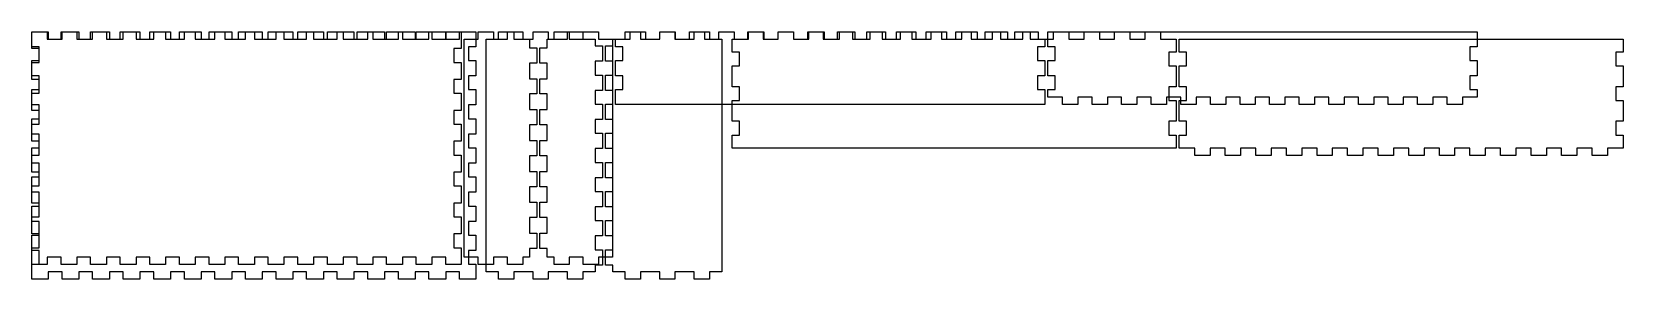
# Model space of a CAD drawing. Extents: x -154 to 309, y -354 to 83.
# Drawn here: x 0.6 to 309.1, y 35.2 to 83.3 of the extents above; entities outside this region: 4.
import ezdxf

# ---------------------------------------------------------------- set-up
doc = ezdxf.new("R2010")
doc.units = 0

msp = doc.modelspace()

# ---------------------------------------------------------------- linework, layer by layer
at = {"layer": 'Layer 1'}
for p, q in [((0.56444, 83.2556), (3.74133, 83.2556)), ((0.56444, 80.3596), (0.56444, 83.2556)), ((0.56444, 83.2556), (3.55128, 83.2556)), ((0.56444, 80.01), (0.56444, 83.2556)), ((1.97555, 80.3596), (0.56444, 80.3596)), ((1.97555, 77.6785), (1.97555, 80.3596)), ((3.55128, 83.2556), (3.55128, 81.8444)), ((3.55128, 81.8444), (6.23239, 81.8444)), ((3.74133, 83.2556), (3.74133, 81.8444)), ((3.74133, 81.8444), (6.42244, 81.8444)), ((6.23239, 81.8444), (6.23239, 83.2556)), ((6.23239, 83.2556), (9.28982, 83.2556)), ((6.42244, 81.8444), (6.42244, 83.2556)), ((6.42244, 83.2556), (9.66986, 83.2556)), ((9.28982, 83.2556), (9.28982, 81.8444)), ((9.28982, 81.8444), (11.9709, 81.8444)), ((9.66986, 83.2556), (9.66986, 81.8444)), ((9.66986, 81.8444), (12.351, 81.8444)), ((11.9709, 81.8444), (11.9709, 83.2556)), ((11.9709, 83.2556), (15.0283, 83.2556)), ((12.351, 81.8444), (12.351, 83.2556)), ((12.351, 83.2556), (15.5984, 83.2556)), ((15.0283, 83.2556), (15.0283, 81.8444)), ((15.0283, 81.8444), (17.7094, 81.8444)), ((15.5984, 83.2556), (15.5984, 81.8444)), ((15.5984, 81.8444), (18.2795, 81.8444)), ((17.7094, 81.8444), (17.7094, 83.2556)), ((17.7094, 83.2556), (20.7668, 83.2556)), ((18.2795, 81.8444), (18.2795, 83.2556)), ((18.2795, 83.2556), (21.527, 83.2556)), ((20.7668, 83.2556), (20.7668, 81.8444)), ((20.7668, 81.8444), (23.4479, 81.8444)), ((21.527, 83.2556), (21.527, 81.8444)), ((21.527, 81.8444), (24.2081, 81.8444)), ((23.4479, 81.8444), (23.4479, 83.2556)), ((23.4479, 83.2556), (26.5054, 83.2556)), ((24.2081, 81.8444), (24.2081, 83.2556)), ((24.2081, 83.2556), (27.4555, 83.2556)), ((26.5054, 83.2556), (26.5054, 81.8444)), ((26.5054, 81.8444), (29.1866, 81.8444)), ((27.4555, 83.2556), (27.4555, 81.8444)), ((27.4555, 81.8444), (30.1365, 81.8444)), ((29.1866, 81.8444), (29.1866, 83.2556)), ((29.1866, 83.2556), (32.2439, 83.2556)), ((30.1365, 81.8444), (30.1365, 83.2556)), ((30.1365, 83.2556), (33.384, 83.2556)), ((32.2439, 83.2556), (32.2439, 81.8444)), ((32.2439, 81.8444), (34.925, 81.8444)), ((33.384, 83.2556), (33.384, 81.8444)), ((33.384, 81.8444), (36.0651, 81.8444)), ((34.925, 81.8444), (34.925, 83.2556)), ((34.925, 83.2556), (37.9823, 83.2556)), ((36.0651, 81.8444), (36.0651, 83.2556)), ((36.0651, 83.2556), (39.3127, 83.2556)), ((37.9823, 83.2556), (37.9823, 81.8444)), ((37.9823, 81.8444), (40.6634, 81.8444)), ((39.3127, 83.2556), (39.3127, 81.8444)), ((39.3127, 81.8444), (41.9938, 81.8444)), ((40.6634, 81.8444), (40.6634, 83.2556)), ((40.6634, 83.2556), (43.721, 83.2556)), ((41.9938, 81.8444), (41.9938, 83.2556)), ((41.9938, 83.2556), (45.241, 83.2556)), ((43.721, 83.2556), (43.721, 81.8444)), ((43.721, 81.8444), (46.4021, 81.8444)), ((45.241, 83.2556), (45.241, 81.8444)), ((45.241, 81.8444), (47.9221, 81.8444)), ((46.4021, 81.8444), (46.4021, 83.2556)), ((46.4021, 83.2556), (49.4594, 83.2556)), ((47.9221, 81.8444), (47.9221, 83.2556)), ((47.9221, 83.2556), (51.1697, 83.2556)), ((49.4594, 83.2556), (49.4594, 81.8444)), ((49.4594, 81.8444), (52.1405, 81.8444)), ((51.1697, 83.2556), (51.1697, 81.8444)), ((51.1697, 81.8444), (53.8508, 81.8444)), ((52.1405, 81.8444), (52.1405, 83.2556)), ((52.1405, 83.2556), (55.1978, 83.2556)), ((53.8508, 81.8444), (53.8508, 83.2556)), ((53.8508, 83.2556), (57.0983, 83.2556)), ((55.1978, 83.2556), (55.1978, 81.8444)), ((55.1978, 81.8444), (57.8789, 81.8444)), ((57.0983, 83.2556), (57.0983, 81.8444)), ((57.0983, 81.8444), (59.7794, 81.8444)), ((57.8789, 81.8444), (57.8789, 83.2556)), ((57.8789, 83.2556), (60.9365, 83.2556)), ((59.7794, 81.8444), (59.7794, 83.2556)), ((59.7794, 83.2556), (63.0267, 83.2556)), ((60.9365, 83.2556), (60.9365, 81.8444)), ((60.9365, 81.8444), (63.6176, 81.8444)), ((63.0267, 83.2556), (63.0267, 81.8444)), ((63.0267, 81.8444), (65.7078, 81.8444)), ((63.6176, 81.8444), (63.6176, 83.2556)), ((63.6176, 83.2556), (66.6749, 83.2556)), ((65.7078, 81.8444), (65.7078, 83.2556)), ((65.7078, 83.2556), (68.9553, 83.2556)), ((66.6749, 83.2556), (66.6749, 81.8444)), ((66.6749, 81.8444), (69.3561, 81.8444)), ((68.9553, 83.2556), (68.9553, 81.8444)), ((68.9553, 81.8444), (71.6364, 81.8444)), ((69.3561, 81.8444), (69.3561, 83.2556)), ((69.3561, 83.2556), (72.4134, 83.2556)), ((71.6364, 81.8444), (71.6364, 83.2556)), ((71.6364, 83.2556), (74.8839, 83.2556)), ((72.4134, 83.2556), (72.4134, 81.8444)), ((72.4134, 81.8444), (75.0945, 81.8444)), ((74.8839, 83.2556), (74.8839, 81.8444)), ((74.8839, 81.8444), (77.565, 81.8444)), ((75.0945, 81.8444), (75.0945, 83.2556)), ((75.0945, 83.2556), (78.1521, 83.2556)), ((77.565, 81.8444), (77.565, 83.2556)), ((77.565, 83.2556), (80.8123, 83.2556)), ((78.1521, 83.2556), (78.1521, 81.8444)), ((78.1521, 81.8444), (80.8332, 81.8444)), ((80.8123, 83.2556), (80.8123, 81.8444)), ((80.8123, 81.8444), (83.4934, 81.8444)), ((80.8332, 81.8444), (80.8332, 83.2556)), ((80.8332, 83.2556), (83.8199, 83.2556)), ((83.4934, 81.8444), (83.4934, 83.2556)), ((83.4934, 83.2556), (86.6704, 83.2556)), ((83.8199, 83.2556), (83.8199, 80.01)), ((84.3844, 81.8444), (87.136, 81.8444)), ((84.3844, 80.01), (84.3844, 81.8444)), ((86.6704, 80.3596), (85.2593, 80.3596)), ((85.2593, 80.3596), (85.2593, 77.6785)), ((86.6704, 83.2556), (86.6704, 80.3596)), ((87.136, 81.8444), (87.136, 83.2556)), ((87.136, 83.2556), (90.0994, 83.2556)), ((88.6459, 81.8444), (91.0448, 81.8444)), ((88.6459, 80.5008), (88.6459, 81.8444)), ((88.6459, 77.5374), (88.6459, 80.5008)), ((88.6459, 80.5008), (88.6459, 80.5008)), ((90.0994, 83.2556), (90.0994, 81.8444)), ((90.0994, 81.8444), (92.7805, 81.8444)), ((91.0448, 81.8444), (91.0448, 83.2556)), ((91.0448, 83.2556), (94.0081, 83.2556)), ((92.7805, 81.8444), (92.7805, 83.2556)), ((92.7805, 83.2556), (95.7438, 83.2556)), ((94.0081, 83.2556), (94.0081, 81.8444)), ((94.0081, 81.8444), (97.7476, 81.8444)), ((95.7438, 83.2556), (95.7438, 81.8444)), ((95.7438, 81.8444), (97.0844, 81.8444)), ((97.0844, 81.8444), (97.0844, 80.1511)), ((97.7476, 81.8444), (97.7476, 83.2556)), ((97.7476, 83.2556), (100.711, 83.2556)), ((100.471, 81.8444), (101.812, 81.8444)), ((100.471, 80.1511), (100.471, 81.8444)), ((100.711, 83.2556), (100.711, 81.8444)), ((100.711, 81.8444), (104.45, 81.8444)), ((101.812, 81.8444), (101.812, 83.2556)), ((101.812, 83.2556), (104.775, 83.2556)), ((104.45, 81.8444), (104.45, 83.2556)), ((104.45, 83.2556), (107.414, 83.2556)), ((104.775, 83.2556), (104.775, 81.8444)), ((104.775, 81.8444), (107.456, 81.8444)), ((107.414, 83.2556), (107.414, 81.8444)), ((107.414, 81.8444), (109.813, 81.8444)), ((107.456, 81.8444), (107.456, 83.2556)), ((107.456, 83.2556), (110.419, 83.2556)), ((109.813, 81.8444), (109.813, 80.5008)), ((109.813, 80.5008), (111.224, 80.5008)), ((110.419, 83.2556), (110.419, 81.8444)), ((110.419, 81.8444), (113.171, 81.8444)), ((111.224, 80.5008), (111.224, 77.5374)), ((111.788, 77.5374), (111.788, 80.5008)), ((111.788, 80.5008), (113.199, 80.5008)), ((113.171, 81.8444), (113.171, 80.01)), ((113.199, 81.8444), (115.598, 81.8444)), ((113.199, 80.5008), (113.199, 81.8444)), ((113.735, 81.8444), (116.581, 81.8444)), ((113.735, 80.3628), (113.735, 81.8444)), ((115.147, 80.3628), (113.735, 80.3628)), ((115.147, 77.6817), (115.147, 80.3628)), ((115.598, 81.8444), (115.598, 83.2556)), ((115.598, 83.2556), (118.561, 83.2556)), ((116.581, 81.8444), (116.581, 83.2556)), ((116.581, 83.2556), (119.544, 83.2556)), ((118.561, 83.2556), (118.561, 81.8444)), ((118.561, 81.8444), (122.301, 81.8444)), ((119.544, 83.2556), (119.544, 81.8444)), ((119.544, 81.8444), (122.32, 81.8444)), ((122.301, 81.8444), (122.301, 83.2556)), ((122.301, 83.2556), (125.264, 83.2556)), ((122.32, 81.8444), (122.32, 83.2556)), ((122.32, 83.2556), (125.283, 83.2556)), ((125.264, 83.2556), (125.264, 81.8444)), ((125.264, 81.8444), (129.004, 81.8444)), ((125.283, 83.2556), (125.283, 81.8444)), ((125.283, 81.8444), (128.058, 81.8444)), ((128.058, 81.8444), (128.058, 83.2556)), ((128.058, 83.2556), (131.022, 83.2556)), ((129.004, 81.8444), (129.004, 83.2556)), ((129.004, 83.2556), (131.967, 83.2556)), ((131.022, 83.2556), (131.022, 81.8444)), ((131.022, 81.8444), (133.797, 81.8444)), ((131.967, 83.2556), (131.967, 81.8444)), ((131.967, 81.8444), (134.366, 81.8444)), ((133.797, 81.8444), (133.797, 83.2556)), ((133.797, 83.2556), (136.76, 83.2556)), ((134.366, 81.8444), (134.366, 80.5008)), ((134.366, 80.5008), (134.366, 80.5008)), ((134.366, 80.5008), (134.366, 77.5374)), ((136.341, 81.8444), (139.377, 81.8444)), ((136.341, 79.3044), (136.341, 81.8444)), ((136.76, 83.2556), (136.76, 81.8444)), ((136.76, 81.8444), (139.535, 81.8444)), ((139.377, 81.8444), (139.377, 83.2556)), ((139.377, 83.2556), (142.341, 83.2556)), ((139.535, 81.8444), (139.535, 83.2556)), ((139.535, 83.2556), (142.499, 83.2556)), ((142.341, 83.2556), (142.341, 81.8444)), ((142.341, 81.8444), (145.306, 81.8444)), ((142.499, 83.2556), (142.499, 81.8444)), ((142.499, 81.8444), (145.274, 81.8444)), ((145.274, 81.8444), (145.274, 83.2556)), ((145.274, 83.2556), (148.237, 83.2556)), ((145.306, 81.8444), (145.306, 83.2556)), ((145.306, 83.2556), (148.269, 83.2556)), ((148.237, 83.2556), (148.237, 81.8444)), ((148.237, 81.8444), (151.012, 81.8444)), ((148.269, 83.2556), (148.269, 81.8444)), ((148.269, 81.8444), (151.234, 81.8444)), ((151.012, 81.8444), (151.012, 83.2556)), ((151.012, 83.2556), (153.976, 83.2556)), ((151.234, 81.8444), (151.234, 83.2556)), ((151.234, 83.2556), (154.198, 83.2556)), ((153.976, 83.2556), (153.976, 81.8444)), ((153.976, 81.8444), (156.751, 81.8444)), ((154.198, 83.2556), (154.198, 81.8444)), ((154.198, 81.8444), (157.163, 81.8444)), ((156.751, 81.8444), (156.751, 83.2556)), ((156.751, 83.2556), (159.714, 83.2556)), ((157.163, 81.8444), (157.163, 83.2556)), ((157.163, 83.2556), (160.126, 83.2556)), ((159.714, 83.2556), (159.714, 81.8444)), ((159.714, 81.8444), (162.489, 81.8444)), ((160.126, 83.2556), (160.126, 81.8444)), ((160.126, 81.8444), (163.091, 81.8444)), ((162.489, 81.8444), (162.489, 83.2556)), ((162.489, 83.2556), (165.453, 83.2556)), ((163.091, 81.8444), (163.091, 83.2556)), ((163.091, 83.2556), (166.055, 83.2556)), ((165.453, 83.2556), (165.453, 81.8444)), ((165.453, 81.8444), (168.228, 81.8444)), ((166.055, 83.2556), (166.055, 81.8444)), ((166.055, 81.8444), (169.02, 81.8444)), ((168.228, 81.8444), (168.228, 83.2556)), ((168.228, 83.2556), (171.191, 83.2556)), ((169.02, 81.8444), (169.02, 83.2556)), ((169.02, 83.2556), (171.983, 83.2556)), ((171.191, 83.2556), (171.191, 81.8444)), ((171.191, 81.8444), (173.966, 81.8444)), ((171.983, 83.2556), (171.983, 81.8444)), ((171.983, 81.8444), (174.949, 81.8444)), ((173.966, 81.8444), (173.966, 83.2556)), ((173.966, 83.2556), (176.93, 83.2556)), ((174.949, 81.8444), (174.949, 83.2556)), ((174.949, 83.2556), (177.912, 83.2556)), ((176.93, 83.2556), (176.93, 81.8444)), ((176.93, 81.8444), (179.705, 81.8444)), ((177.912, 83.2556), (177.912, 81.8444)), ((177.912, 81.8444), (180.877, 81.8444)), ((179.705, 81.8444), (179.705, 83.2556)), ((179.705, 83.2556), (182.668, 83.2556)), ((180.877, 81.8444), (180.877, 83.2556)), ((180.877, 83.2556), (183.84, 83.2556)), ((182.668, 83.2556), (182.668, 81.8444)), ((182.668, 81.8444), (185.443, 81.8444)), ((183.84, 83.2556), (183.84, 81.8444)), ((183.84, 81.8444), (186.806, 81.8444)), ((185.443, 81.8444), (185.443, 83.2556)), ((185.443, 83.2556), (188.407, 83.2556)), ((186.806, 81.8444), (186.806, 83.2556)), ((186.806, 83.2556), (189.769, 83.2556)), ((188.407, 83.2556), (188.407, 81.8444)), ((188.407, 81.8444), (191.182, 81.8444)), ((189.769, 83.2556), (189.769, 81.8444)), ((189.769, 81.8444), (192.734, 81.8444)), ((191.182, 81.8444), (191.182, 83.2556)), ((191.182, 83.2556), (194.145, 83.2556)), ((192.734, 81.8444), (192.734, 83.2556)), ((192.734, 83.2556), (195.698, 83.2556)), ((194.145, 83.2556), (194.145, 81.8444)), ((194.145, 81.8444), (196.991, 81.8444)), ((196.991, 80.3628), (195.58, 80.3628)), ((195.58, 80.3628), (195.58, 77.6817)), ((195.698, 83.2556), (195.698, 81.8444)), ((195.698, 81.8444), (198.663, 81.8444)), ((196.991, 81.8444), (196.991, 80.3628)), ((197.555, 83.2556), (200.542, 83.2556)), ((197.555, 80.3628), (197.555, 83.2556)), ((198.967, 80.3628), (197.555, 80.3628)), ((198.663, 81.8444), (198.663, 83.2556)), ((198.663, 83.2556), (201.626, 83.2556)), ((198.967, 77.6817), (198.967, 80.3628)), ((200.542, 83.2556), (200.542, 83.2556)), ((200.542, 83.2556), (203.223, 83.2556)), ((201.626, 83.2556), (201.626, 81.8444)), ((201.626, 81.8444), (204.591, 81.8444)), ((203.223, 83.2556), (203.223, 83.2556)), ((203.223, 83.2556), (206.281, 83.2556)), ((204.591, 81.8444), (204.591, 83.2556)), ((204.591, 83.2556), (207.555, 83.2556)), ((206.281, 83.2556), (206.281, 83.2556)), ((206.281, 83.2556), (208.962, 83.2556)), ((207.555, 83.2556), (207.555, 81.8444)), ((207.555, 81.8444), (210.52, 81.8444)), ((208.962, 83.2556), (208.962, 83.2556)), ((208.962, 83.2556), (212.019, 83.2556)), ((210.52, 81.8444), (210.52, 83.2556)), ((210.52, 83.2556), (213.483, 83.2556)), ((212.019, 83.2556), (212.019, 83.2556)), ((212.019, 83.2556), (214.7, 83.2556)), ((213.483, 83.2556), (213.483, 81.8444)), ((213.483, 81.8444), (216.448, 81.8444)), ((214.7, 83.2556), (214.7, 83.2556)), ((214.7, 83.2556), (217.758, 83.2556)), ((216.448, 81.8444), (216.448, 83.2556)), ((216.448, 83.2556), (219.412, 83.2556)), ((217.758, 83.2556), (217.758, 83.2556)), ((217.758, 83.2556), (220.439, 83.2556)), ((219.412, 83.2556), (219.412, 81.8444)), ((219.412, 81.8444), (222.447, 81.8444)), ((220.439, 83.2556), (220.439, 83.2556)), ((220.439, 83.2556), (223.496, 83.2556)), ((222.447, 81.8444), (222.447, 79.3044)), ((223.012, 81.8444), (226.048, 81.8444)), ((223.012, 79.3044), (223.012, 81.8444)), ((223.496, 83.2556), (223.496, 83.2556)), ((223.496, 83.2556), (226.178, 83.2556)), ((226.048, 81.8444), (226.048, 81.8444)), ((226.048, 81.8444), (229.011, 81.8444)), ((226.178, 83.2556), (226.178, 83.2556)), ((226.178, 83.2556), (229.235, 83.2556)), ((229.011, 81.8444), (229.011, 81.8444)), ((229.011, 81.8444), (231.976, 81.8444)), ((229.235, 83.2556), (229.235, 83.2556)), ((229.235, 83.2556), (231.916, 83.2556)), ((231.916, 83.2556), (231.916, 83.2556)), ((231.916, 83.2556), (234.973, 83.2556)), ((231.976, 81.8444), (231.976, 81.8444)), ((231.976, 81.8444), (234.939, 81.8444)), ((234.939, 81.8444), (234.939, 81.8444)), ((234.939, 81.8444), (237.905, 81.8444)), ((234.973, 83.2556), (234.973, 83.2556)), ((234.973, 83.2556), (237.654, 83.2556)), ((237.654, 83.2556), (237.654, 83.2556)), ((237.654, 83.2556), (240.712, 83.2556)), ((237.905, 81.8444), (237.905, 81.8444)), ((237.905, 81.8444), (240.868, 81.8444)), ((240.712, 83.2556), (240.712, 83.2556)), ((240.712, 83.2556), (243.393, 83.2556)), ((240.868, 81.8444), (240.868, 81.8444)), ((240.868, 81.8444), (243.833, 81.8444)), ((243.393, 83.2556), (243.393, 83.2556)), ((243.393, 83.2556), (246.45, 83.2556)), ((243.833, 81.8444), (243.833, 81.8444)), ((243.833, 81.8444), (246.797, 81.8444)), ((246.45, 83.2556), (246.45, 83.2556)), ((246.45, 83.2556), (249.131, 83.2556)), ((246.797, 81.8444), (246.797, 81.8444)), ((246.797, 81.8444), (249.762, 81.8444)), ((249.131, 83.2556), (249.131, 83.2556)), ((249.131, 83.2556), (252.189, 83.2556)), ((249.762, 81.8444), (249.762, 81.8444)), ((249.762, 81.8444), (252.725, 81.8444)), ((252.189, 83.2556), (252.189, 83.2556)), ((252.189, 83.2556), (254.87, 83.2556)), ((252.725, 81.8444), (252.725, 81.8444)), ((252.725, 81.8444), (255.69, 81.8444)), ((254.87, 83.2556), (254.87, 83.2556)), ((254.87, 83.2556), (257.927, 83.2556)), ((255.69, 81.8444), (255.69, 81.8444)), ((255.69, 81.8444), (258.654, 81.8444)), ((257.927, 83.2556), (257.927, 83.2556)), ((257.927, 83.2556), (260.609, 83.2556)), ((258.654, 81.8444), (258.654, 81.8444)), ((258.654, 81.8444), (261.619, 81.8444)), ((260.609, 83.2556), (260.609, 83.2556)), ((260.609, 83.2556), (263.666, 83.2556)), ((261.619, 81.8444), (261.619, 81.8444)), ((261.619, 81.8444), (264.582, 81.8444)), ((263.666, 83.2556), (263.666, 83.2556)), ((263.666, 83.2556), (266.347, 83.2556)), ((264.582, 81.8444), (264.582, 81.8444)), ((264.582, 81.8444), (267.547, 81.8444)), ((266.347, 83.2556), (266.347, 83.2556)), ((266.347, 83.2556), (269.404, 83.2556)), ((267.547, 81.8444), (267.547, 81.8444)), ((267.547, 81.8444), (270.511, 81.8444)), ((269.404, 83.2556), (269.404, 83.2556)), ((269.404, 83.2556), (272.085, 83.2556)), ((270.511, 81.8444), (270.511, 81.8444)), ((270.511, 81.8444), (273.476, 81.8444)), ((272.085, 83.2556), (272.085, 83.2556)), ((272.085, 83.2556), (275.143, 83.2556)), ((273.476, 81.8444), (273.476, 81.8444)), ((273.476, 81.8444), (276.439, 81.8444)), ((275.143, 83.2556), (275.143, 83.2556)), ((275.143, 83.2556), (277.824, 83.2556)), ((276.439, 81.8444), (276.439, 81.8444)), ((276.439, 81.8444), (279.405, 81.8444)), ((277.824, 83.2556), (277.824, 83.2556)), ((277.824, 83.2556), (280.811, 83.2556)), ((280.811, 80.3628), (279.4, 80.3628)), ((279.4, 80.3628), (279.4, 77.6817)), ((279.405, 81.8444), (279.405, 81.8444)), ((279.405, 81.8444), (282.369, 81.8444)), ((280.811, 83.2556), (280.811, 80.3628)), ((282.369, 81.8444), (282.369, 81.8444)), ((282.369, 81.8444), (285.332, 81.8444)), ((285.332, 81.8444), (285.332, 81.8444)), ((285.332, 81.8444), (288.295, 81.8444)), ((288.295, 81.8444), (288.295, 81.8444)), ((288.295, 81.8444), (291.262, 81.8444)), ((291.262, 81.8444), (291.262, 81.8444)), ((291.262, 81.8444), (294.225, 81.8444)), ((294.225, 81.8444), (294.225, 81.8444)), ((294.225, 81.8444), (297.191, 81.8444)), ((297.191, 81.8444), (297.191, 81.8444)), ((297.191, 81.8444), (300.154, 81.8444)), ((300.154, 81.8444), (300.154, 81.8444)), ((300.154, 81.8444), (303.118, 81.8444)), ((303.118, 81.8444), (303.118, 81.8444)), ((303.118, 81.8444), (306.081, 81.8444)), ((306.081, 81.8444), (306.081, 81.8444)), ((306.081, 81.8444), (309.118, 81.8444)), ((309.118, 81.8444), (309.118, 79.3044)), ((1.97555, 80.01), (0.56444, 80.01)), ((0.56444, 74.7121), (0.56444, 77.6785)), ((0.56444, 77.6785), (1.97555, 77.6785)), ((0.56444, 74.0128), (0.56444, 77.3289)), ((0.56444, 77.3289), (1.97555, 77.3289)), ((1.97555, 77.3289), (1.97555, 80.01)), ((83.8199, 80.01), (82.4088, 80.01)), ((82.4088, 80.01), (82.4088, 77.3289)), ((82.4088, 77.3289), (83.8199, 77.3289)), ((83.8199, 77.3289), (83.8199, 74.0128)), ((84.3844, 77.3289), (84.3844, 80.01)), ((84.3844, 80.01), (84.3844, 80.01)), ((84.3844, 74.0128), (84.3844, 77.3289)), ((84.3844, 77.3289), (84.3844, 77.3289)), ((85.2593, 77.6785), (86.6704, 77.6785)), ((86.6704, 77.6785), (86.6704, 74.7121)), ((88.6459, 74.8532), (88.6459, 77.5374)), ((88.6459, 77.5374), (88.6459, 77.5374)), ((97.0844, 80.1511), (98.4955, 80.1511)), ((98.4955, 77.1878), (97.0844, 77.1878)), ((97.0844, 77.1878), (97.0844, 74.1539)), ((98.4955, 80.1511), (98.4955, 77.1878)), ((99.0599, 77.1878), (99.0599, 80.1511)), ((99.0599, 80.1511), (100.471, 80.1511)), ((100.471, 77.1878), (99.0599, 77.1878)), ((100.471, 74.1539), (100.471, 77.1878)), ((111.224, 77.5374), (109.813, 77.5374)), ((109.813, 77.5374), (109.813, 74.8532)), ((113.199, 77.5374), (111.788, 77.5374)), ((113.171, 80.01), (113.171, 80.01)), ((113.171, 80.01), (113.171, 77.3289)), ((113.171, 77.3289), (113.171, 77.3289)), ((113.171, 77.3289), (113.171, 74.0128)), ((113.199, 74.8532), (113.199, 77.5374)), ((113.735, 74.7183), (113.735, 77.6817)), ((113.735, 77.6817), (115.147, 77.6817)), ((134.366, 77.5374), (134.366, 77.5374)), ((134.366, 77.5374), (134.366, 74.8532)), ((137.753, 79.3044), (136.341, 79.3044)), ((137.753, 76.6233), (137.753, 79.3044)), ((195.58, 77.6817), (196.991, 77.6817)), ((196.991, 77.6817), (196.991, 74.7183)), ((197.555, 74.7183), (197.555, 77.6817)), ((197.555, 77.6817), (198.967, 77.6817)), ((222.447, 79.3044), (221.036, 79.3044)), ((221.036, 79.3044), (221.036, 76.6233)), ((224.423, 79.3044), (223.012, 79.3044)), ((224.423, 76.6233), (224.423, 79.3044)), ((279.4, 77.6817), (280.811, 77.6817)), ((280.811, 77.6817), (280.811, 74.7183)), ((309.118, 79.3044), (307.707, 79.3044)), ((307.707, 79.3044), (307.707, 76.6233)), ((1.97555, 74.7121), (0.56444, 74.7121)), ((1.97555, 72.031), (1.97555, 74.7121)), ((86.6704, 74.7121), (85.2593, 74.7121)), ((85.2593, 74.7121), (85.2593, 72.031)), ((88.6459, 71.8899), (88.6459, 74.8532)), ((88.6459, 74.8532), (88.6459, 74.8532)), ((97.0844, 74.1539), (98.4955, 74.1539)), ((98.4955, 74.1539), (98.4955, 71.1906)), ((99.0599, 71.1906), (99.0599, 74.1539)), ((99.0599, 74.1539), (100.471, 74.1539)), ((109.813, 74.8532), (111.224, 74.8532)), ((111.224, 74.8532), (111.224, 71.8899)), ((111.788, 71.8899), (111.788, 74.8532)), ((111.788, 74.8532), (113.199, 74.8532)), ((115.147, 74.7183), (113.735, 74.7183)), ((115.147, 72.0372), (115.147, 74.7183)), ((134.366, 74.8532), (134.366, 74.8532)), ((134.366, 74.8532), (134.366, 71.8899)), ((136.341, 72.6017), (136.341, 76.6233)), ((136.341, 76.6233), (137.753, 76.6233)), ((196.991, 74.7183), (195.58, 74.7183)), ((195.58, 74.7183), (195.58, 72.0372)), ((198.967, 74.7183), (197.555, 74.7183)), ((198.967, 72.0372), (198.967, 74.7183)), ((221.036, 76.6233), (222.447, 76.6233)), ((222.447, 76.6233), (222.447, 72.6017)), ((223.012, 72.6017), (223.012, 76.6233)), ((223.012, 76.6233), (224.423, 76.6233)), ((280.811, 74.7183), (279.4, 74.7183)), ((279.4, 74.7183), (279.4, 72.0372)), ((307.707, 76.6233), (309.118, 76.6233)), ((309.118, 76.6233), (309.118, 72.6017)), ((1.97555, 74.0128), (0.56444, 74.0128)), ((0.56444, 69.0645), (0.56444, 72.031)), ((0.56444, 72.031), (1.97555, 72.031)), ((0.56444, 68.0156), (0.56444, 71.3317)), ((0.56444, 71.3317), (1.97555, 71.3317)), ((1.97555, 71.3317), (1.97555, 74.0128)), ((83.8199, 74.0128), (82.4088, 74.0128)), ((82.4088, 74.0128), (82.4088, 71.3317)), ((82.4088, 71.3317), (83.8199, 71.3317)), ((83.8199, 71.3317), (83.8199, 68.0156)), ((84.3844, 71.3317), (84.3844, 74.0128)), ((84.3844, 74.0128), (84.3844, 74.0128)), ((84.3844, 68.0156), (84.3844, 71.3317)), ((84.3844, 71.3317), (84.3844, 71.3317)), ((85.2593, 72.031), (86.6704, 72.031)), ((86.6704, 72.031), (86.6704, 69.0645)), ((88.6459, 69.2056), (88.6459, 71.8899)), ((88.6459, 71.8899), (88.6459, 71.8899)), ((98.4955, 71.1906), (97.0844, 71.1906)), ((97.0844, 71.1906), (97.0844, 68.1567)), ((100.471, 71.1906), (99.0599, 71.1906)), ((100.471, 68.1567), (100.471, 71.1906)), ((111.224, 71.8899), (109.813, 71.8899)), ((109.813, 71.8899), (109.813, 69.2056)), ((113.199, 71.8899), (111.788, 71.8899)), ((113.171, 74.0128), (113.171, 74.0128)), ((113.171, 74.0128), (113.171, 71.3317)), ((113.171, 71.3317), (113.171, 71.3317)), ((113.171, 71.3317), (113.171, 68.0156)), ((113.199, 69.2056), (113.199, 71.8899)), ((113.735, 69.1445), (113.735, 72.0372)), ((113.735, 72.0372), (115.147, 72.0372)), ((134.366, 71.8899), (134.366, 71.8899)), ((134.366, 71.8899), (134.366, 69.2056)), ((137.753, 72.6017), (136.341, 72.6017)), ((137.753, 69.9206), (137.753, 72.6017)), ((195.58, 72.0372), (196.991, 72.0372)), ((196.991, 72.0372), (196.991, 69.1445)), ((197.555, 70.5556), (197.555, 72.0372)), ((197.555, 72.0372), (198.967, 72.0372)), ((222.447, 72.6017), (221.036, 72.6017)), ((221.036, 72.6017), (221.036, 69.9206)), ((224.423, 72.6017), (223.012, 72.6017)), ((224.423, 69.9206), (224.423, 72.6017)), ((279.4, 72.0372), (280.811, 72.0372)), ((280.811, 72.0372), (280.811, 70.5556)), ((309.118, 72.6017), (307.707, 72.6017)), ((307.707, 72.6017), (307.707, 69.9206)), ((1.97555, 69.0645), (0.56444, 69.0645)), ((1.97555, 68.0156), (0.56444, 68.0156)), ((1.97555, 66.3834), (1.97555, 69.0645)), ((1.97555, 65.3345), (1.97555, 68.0156)), ((83.8199, 68.0156), (82.4088, 68.0156)), ((82.4088, 68.0156), (82.4088, 65.3345)), ((84.3844, 65.3345), (84.3844, 68.0156)), ((84.3844, 68.0156), (84.3844, 68.0156)), ((86.6704, 69.0645), (85.2593, 69.0645)), ((85.2593, 69.0645), (85.2593, 66.3834)), ((88.6459, 66.2423), (88.6459, 69.2056)), ((88.6459, 69.2056), (88.6459, 69.2056)), ((97.0844, 68.1567), (98.4955, 68.1567)), ((98.4955, 68.1567), (98.4955, 65.1933)), ((99.0599, 65.1933), (99.0599, 68.1567)), ((99.0599, 68.1567), (100.471, 68.1567)), ((109.813, 69.2056), (111.224, 69.2056)), ((111.224, 69.2056), (111.224, 66.2423)), ((111.788, 66.2423), (111.788, 69.2056)), ((111.788, 69.2056), (113.199, 69.2056)), ((113.171, 68.0156), (113.171, 68.0156)), ((113.171, 68.0156), (113.171, 65.3345)), ((116.722, 69.1445), (113.735, 69.1445)), ((119.403, 69.1445), (116.722, 69.1445)), ((116.722, 69.1445), (116.722, 69.1445)), ((122.461, 69.1445), (119.403, 69.1445)), ((119.403, 69.1445), (119.403, 69.1445)), ((125.142, 69.1445), (122.461, 69.1445)), ((122.461, 69.1445), (122.461, 69.1445)), ((128.199, 69.1445), (125.142, 69.1445)), ((125.142, 69.1445), (125.142, 69.1445)), ((130.88, 69.1445), (128.199, 69.1445)), ((128.199, 69.1445), (128.199, 69.1445)), ((133.938, 69.1445), (130.88, 69.1445)), ((130.88, 69.1445), (130.88, 69.1445)), ((136.619, 69.1445), (133.938, 69.1445)), ((133.938, 69.1445), (133.938, 69.1445)), ((134.366, 69.2056), (134.366, 69.2056)), ((134.366, 69.2056), (134.366, 66.2423)), ((136.341, 65.8989), (136.341, 69.9206)), ((136.341, 69.9206), (137.753, 69.9206)), ((139.676, 69.1445), (136.619, 69.1445)), ((136.619, 69.1445), (136.619, 69.1445)), ((142.358, 69.1445), (139.676, 69.1445)), ((139.676, 69.1445), (139.676, 69.1445)), ((145.415, 69.1445), (142.358, 69.1445)), ((142.358, 69.1445), (142.358, 69.1445)), ((148.096, 69.1445), (145.415, 69.1445)), ((145.415, 69.1445), (145.415, 69.1445)), ((151.153, 69.1445), (148.096, 69.1445)), ((148.096, 69.1445), (148.096, 69.1445)), ((153.834, 69.1445), (151.153, 69.1445)), ((151.153, 69.1445), (151.153, 69.1445)), ((156.892, 69.1445), (153.834, 69.1445)), ((153.834, 69.1445), (153.834, 69.1445)), ((159.573, 69.1445), (156.892, 69.1445)), ((156.892, 69.1445), (156.892, 69.1445)), ((162.63, 69.1445), (159.573, 69.1445)), ((159.573, 69.1445), (159.573, 69.1445)), ((165.312, 69.1445), (162.63, 69.1445)), ((162.63, 69.1445), (162.63, 69.1445)), ((168.369, 69.1445), (165.312, 69.1445)), ((165.312, 69.1445), (165.312, 69.1445)), ((171.05, 69.1445), (168.369, 69.1445)), ((168.369, 69.1445), (168.369, 69.1445)), ((174.108, 69.1445), (171.05, 69.1445)), ((171.05, 69.1445), (171.05, 69.1445)), ((176.789, 69.1445), (174.108, 69.1445)), ((174.108, 69.1445), (174.108, 69.1445)), ((179.846, 69.1445), (176.789, 69.1445)), ((176.789, 69.1445), (176.789, 69.1445)), ((182.527, 69.1445), (179.846, 69.1445)), ((179.846, 69.1445), (179.846, 69.1445)), ((185.584, 69.1445), (182.527, 69.1445)), ((182.527, 69.1445), (182.527, 69.1445)), ((188.265, 69.1445), (185.584, 69.1445)), ((185.584, 69.1445), (185.584, 69.1445)), ((191.323, 69.1445), (188.265, 69.1445)), ((188.265, 69.1445), (188.265, 69.1445)), ((194.004, 69.1445), (191.323, 69.1445)), ((191.323, 69.1445), (191.323, 69.1445)), ((196.991, 69.1445), (194.004, 69.1445)), ((194.004, 69.1445), (194.004, 69.1445)), ((200.401, 70.5556), (197.555, 70.5556)), ((200.401, 69.1445), (200.401, 70.5556)), ((203.364, 69.1445), (200.401, 69.1445)), ((206.14, 70.5556), (203.364, 70.5556)), ((203.364, 70.5556), (203.364, 69.1445)), ((206.14, 69.1445), (206.14, 70.5556)), ((209.103, 69.1445), (206.14, 69.1445)), ((211.878, 70.5556), (209.103, 70.5556)), ((209.103, 70.5556), (209.103, 69.1445)), ((211.878, 69.1445), (211.878, 70.5556)), ((214.841, 69.1445), (211.878, 69.1445)), ((217.617, 70.5556), (214.841, 70.5556)), ((214.841, 70.5556), (214.841, 69.1445)), ((217.617, 69.1445), (217.617, 70.5556)), ((220.58, 69.1445), (217.617, 69.1445)), ((223.355, 70.5556), (220.58, 70.5556)), ((220.58, 70.5556), (220.58, 69.1445)), ((221.036, 69.9206), (222.447, 69.9206)), ((222.447, 69.9206), (222.447, 65.8989)), ((223.012, 65.8989), (223.012, 69.9206)), ((223.012, 69.9206), (224.423, 69.9206)), ((223.355, 69.1445), (223.355, 70.5556)), ((226.319, 69.1445), (223.355, 69.1445)), ((229.094, 70.5556), (226.319, 70.5556)), ((226.319, 70.5556), (226.319, 69.1445)), ((229.094, 69.1445), (229.094, 70.5556)), ((232.057, 69.1445), (229.094, 69.1445)), ((234.832, 70.5556), (232.057, 70.5556)), ((232.057, 70.5556), (232.057, 69.1445)), ((234.832, 69.1445), (234.832, 70.5556)), ((237.795, 69.1445), (234.832, 69.1445)), ((240.571, 70.5556), (237.795, 70.5556)), ((237.795, 70.5556), (237.795, 69.1445)), ((240.571, 69.1445), (240.571, 70.5556)), ((243.534, 69.1445), (240.571, 69.1445)), ((246.309, 70.5556), (243.534, 70.5556)), ((243.534, 70.5556), (243.534, 69.1445)), ((246.309, 69.1445), (246.309, 70.5556)), ((249.273, 69.1445), (246.309, 69.1445)), ((252.048, 70.5556), (249.273, 70.5556)), ((249.273, 70.5556), (249.273, 69.1445)), ((252.048, 69.1445), (252.048, 70.5556)), ((255.011, 69.1445), (252.048, 69.1445)), ((257.786, 70.5556), (255.011, 70.5556)), ((255.011, 70.5556), (255.011, 69.1445)), ((257.786, 69.1445), (257.786, 70.5556)), ((260.75, 69.1445), (257.786, 69.1445)), ((263.525, 70.5556), (260.75, 70.5556)), ((260.75, 70.5556), (260.75, 69.1445)), ((263.525, 69.1445), (263.525, 70.5556)), ((266.488, 69.1445), (263.525, 69.1445)), ((269.263, 70.5556), (266.488, 70.5556)), ((266.488, 70.5556), (266.488, 69.1445)), ((269.263, 69.1445), (269.263, 70.5556)), ((272.227, 69.1445), (269.263, 69.1445)), ((275.002, 70.5556), (272.227, 70.5556)), ((272.227, 70.5556), (272.227, 69.1445)), ((275.002, 69.1445), (275.002, 70.5556)), ((277.965, 69.1445), (275.002, 69.1445)), ((280.811, 70.5556), (277.965, 70.5556)), ((277.965, 70.5556), (277.965, 69.1445)), ((307.707, 69.9206), (309.118, 69.9206)), ((309.118, 69.9206), (309.118, 65.8989)), ((0.56444, 63.4169), (0.56444, 66.3834)), ((0.56444, 66.3834), (1.97555, 66.3834)), ((0.56444, 62.0184), (0.56444, 65.3345)), ((0.56444, 65.3345), (1.97555, 65.3345)), ((82.4088, 65.3345), (83.8199, 65.3345)), ((83.8199, 65.3345), (83.8199, 62.0184)), ((84.3844, 62.0184), (84.3844, 65.3345)), ((84.3844, 65.3345), (84.3844, 65.3345)), ((85.2593, 66.3834), (86.6704, 66.3834)), ((86.6704, 66.3834), (86.6704, 63.4169)), ((88.6459, 63.558), (88.6459, 66.2423)), ((88.6459, 66.2423), (88.6459, 66.2423)), ((98.4955, 65.1933), (97.0844, 65.1933)), ((97.0844, 65.1933), (97.0844, 62.1595)), ((100.471, 65.1933), (99.0599, 65.1933)), ((100.471, 62.1595), (100.471, 65.1933)), ((111.224, 66.2423), (109.813, 66.2423)), ((109.813, 66.2423), (109.813, 63.558)), ((113.199, 66.2423), (111.788, 66.2423)), ((113.171, 65.3345), (113.171, 65.3345)), ((113.171, 65.3345), (113.171, 62.0184)), ((113.199, 63.558), (113.199, 66.2423)), ((134.366, 66.2423), (134.366, 66.2423)), ((134.366, 66.2423), (134.366, 63.558)), ((137.753, 65.8989), (136.341, 65.8989)), ((137.753, 63.2178), (137.753, 65.8989)), ((222.447, 65.8989), (221.036, 65.8989)), ((221.036, 65.8989), (221.036, 63.2178)), ((224.423, 65.8989), (223.012, 65.8989)), ((224.423, 63.2178), (224.423, 65.8989)), ((309.118, 65.8989), (307.707, 65.8989)), ((307.707, 65.8989), (307.707, 63.2178)), ((1.97555, 63.4169), (0.56444, 63.4169)), ((1.97555, 62.0184), (0.56444, 62.0184)), ((1.97555, 60.7358), (1.97555, 63.4169)), ((1.97555, 59.3372), (1.97555, 62.0184)), ((83.8199, 62.0184), (82.4088, 62.0184)), ((82.4088, 62.0184), (82.4088, 59.3372)), ((84.3844, 59.3372), (84.3844, 62.0184)), ((84.3844, 62.0184), (84.3844, 62.0184)), ((86.6704, 63.4169), (85.2593, 63.4169)), ((85.2593, 63.4169), (85.2593, 60.7358)), ((88.6459, 60.5947), (88.6459, 63.558)), ((88.6459, 63.558), (88.6459, 63.558)), ((97.0844, 62.1595), (98.4955, 62.1595)), ((98.4955, 62.1595), (98.4955, 59.1961)), ((99.0599, 59.1961), (99.0599, 62.1595)), ((99.0599, 62.1595), (100.471, 62.1595)), ((109.813, 63.558), (111.224, 63.558)), ((111.224, 63.558), (111.224, 60.5947)), ((111.788, 60.5947), (111.788, 63.558)), ((111.788, 63.558), (113.199, 63.558)), ((113.171, 62.0184), (113.171, 62.0184)), ((113.171, 62.0184), (113.171, 59.3372)), ((134.366, 63.558), (134.366, 63.558)), ((134.366, 63.558), (134.366, 60.5947)), ((136.341, 60.6778), (136.341, 63.2178)), ((136.341, 63.2178), (137.753, 63.2178)), ((221.036, 63.2178), (222.447, 63.2178)), ((222.447, 63.2178), (222.447, 60.6778)), ((223.012, 60.6778), (223.012, 63.2178)), ((223.012, 63.2178), (224.423, 63.2178)), ((307.707, 63.2178), (309.118, 63.2178)), ((309.118, 63.2178), (309.118, 60.6778)), ((0.56444, 57.7693), (0.56444, 60.7358)), ((0.56444, 60.7358), (1.97555, 60.7358)), ((0.56444, 56.0211), (0.56444, 59.3372)), ((0.56444, 59.3372), (1.97555, 59.3372)), ((82.4088, 59.3372), (83.8199, 59.3372)), ((83.8199, 59.3372), (83.8199, 56.0211)), ((84.3844, 56.0211), (84.3844, 59.3372)), ((84.3844, 59.3372), (84.3844, 59.3372)), ((85.2593, 60.7358), (86.6704, 60.7358)), ((86.6704, 60.7358), (86.6704, 57.7693)), ((88.6459, 57.9104), (88.6459, 60.5947)), ((88.6459, 60.5947), (88.6459, 60.5947)), ((98.4955, 59.1961), (97.0844, 59.1961)), ((97.0844, 59.1961), (97.0844, 56.1622)), ((100.471, 59.1961), (99.0599, 59.1961)), ((100.471, 56.1622), (100.471, 59.1961)), ((111.224, 60.5947), (109.813, 60.5947)), ((109.813, 60.5947), (109.813, 57.9104)), ((113.199, 60.5947), (111.788, 60.5947)), ((113.171, 59.3372), (113.171, 59.3372)), ((113.171, 59.3372), (113.171, 56.0211)), ((113.199, 57.9104), (113.199, 60.5947)), ((134.366, 60.5947), (134.366, 60.5947)), ((134.366, 60.5947), (134.366, 57.9104)), ((139.377, 60.6778), (136.341, 60.6778)), ((142.341, 60.6778), (139.377, 60.6778)), ((139.377, 60.6778), (139.377, 60.6778)), ((145.306, 60.6778), (142.341, 60.6778)), ((142.341, 60.6778), (142.341, 60.6778)), ((148.269, 60.6778), (145.306, 60.6778)), ((145.306, 60.6778), (145.306, 60.6778)), ((151.234, 60.6778), (148.269, 60.6778)), ((148.269, 60.6778), (148.269, 60.6778)), ((154.198, 60.6778), (151.234, 60.6778)), ((151.234, 60.6778), (151.234, 60.6778)), ((157.163, 60.6778), (154.198, 60.6778)), ((154.198, 60.6778), (154.198, 60.6778)), ((160.126, 60.6778), (157.163, 60.6778)), ((157.163, 60.6778), (157.163, 60.6778)), ((163.091, 60.6778), (160.126, 60.6778)), ((160.126, 60.6778), (160.126, 60.6778)), ((166.055, 60.6778), (163.091, 60.6778)), ((163.091, 60.6778), (163.091, 60.6778)), ((169.02, 60.6778), (166.055, 60.6778)), ((166.055, 60.6778), (166.055, 60.6778)), ((171.983, 60.6778), (169.02, 60.6778)), ((169.02, 60.6778), (169.02, 60.6778)), ((174.949, 60.6778), (171.983, 60.6778)), ((171.983, 60.6778), (171.983, 60.6778)), ((177.912, 60.6778), (174.949, 60.6778)), ((174.949, 60.6778), (174.949, 60.6778)), ((180.877, 60.6778), (177.912, 60.6778)), ((177.912, 60.6778), (177.912, 60.6778)), ((183.84, 60.6778), (180.877, 60.6778)), ((180.877, 60.6778), (180.877, 60.6778)), ((186.806, 60.6778), (183.84, 60.6778)), ((183.84, 60.6778), (183.84, 60.6778)), ((189.769, 60.6778), (186.806, 60.6778)), ((186.806, 60.6778), (186.806, 60.6778)), ((192.734, 60.6778), (189.769, 60.6778)), ((189.769, 60.6778), (189.769, 60.6778)), ((195.698, 60.6778), (192.734, 60.6778)), ((192.734, 60.6778), (192.734, 60.6778)), ((198.663, 60.6778), (195.698, 60.6778)), ((195.698, 60.6778), (195.698, 60.6778)), ((201.626, 60.6778), (198.663, 60.6778)), ((198.663, 60.6778), (198.663, 60.6778)), ((204.591, 60.6778), (201.626, 60.6778)), ((201.626, 60.6778), (201.626, 60.6778)), ((207.555, 60.6778), (204.591, 60.6778)), ((204.591, 60.6778), (204.591, 60.6778)), ((210.52, 60.6778), (207.555, 60.6778)), ((207.555, 60.6778), (207.555, 60.6778)), ((213.483, 60.6778), (210.52, 60.6778)), ((210.52, 60.6778), (210.52, 60.6778)), ((216.448, 60.6778), (213.483, 60.6778)), ((213.483, 60.6778), (213.483, 60.6778)), ((219.412, 60.6778), (216.448, 60.6778)), ((216.448, 60.6778), (216.448, 60.6778)), ((222.447, 60.6778), (219.412, 60.6778)), ((219.412, 60.6778), (219.412, 60.6778)), ((226.048, 60.6778), (223.012, 60.6778)), ((226.048, 59.2667), (226.048, 60.6778)), ((229.011, 59.2667), (226.048, 59.2667)), ((231.976, 60.6778), (229.011, 60.6778)), ((229.011, 60.6778), (229.011, 59.2667)), ((231.976, 59.2667), (231.976, 60.6778)), ((234.939, 59.2667), (231.976, 59.2667)), ((237.905, 60.6778), (234.939, 60.6778)), ((234.939, 60.6778), (234.939, 59.2667)), ((237.905, 59.2667), (237.905, 60.6778)), ((240.868, 59.2667), (237.905, 59.2667)), ((243.833, 60.6778), (240.868, 60.6778)), ((240.868, 60.6778), (240.868, 59.2667)), ((243.833, 59.2667), (243.833, 60.6778)), ((246.797, 59.2667), (243.833, 59.2667)), ((249.762, 60.6778), (246.797, 60.6778)), ((246.797, 60.6778), (246.797, 59.2667)), ((249.762, 59.2667), (249.762, 60.6778)), ((252.725, 59.2667), (249.762, 59.2667)), ((255.69, 60.6778), (252.725, 60.6778)), ((252.725, 60.6778), (252.725, 59.2667)), ((255.69, 59.2667), (255.69, 60.6778)), ((258.654, 59.2667), (255.69, 59.2667)), ((261.619, 60.6778), (258.654, 60.6778)), ((258.654, 60.6778), (258.654, 59.2667)), ((261.619, 59.2667), (261.619, 60.6778)), ((264.582, 59.2667), (261.619, 59.2667)), ((267.547, 60.6778), (264.582, 60.6778)), ((264.582, 60.6778), (264.582, 59.2667)), ((267.547, 59.2667), (267.547, 60.6778)), ((270.511, 59.2667), (267.547, 59.2667)), ((273.476, 60.6778), (270.511, 60.6778)), ((270.511, 60.6778), (270.511, 59.2667)), ((273.476, 59.2667), (273.476, 60.6778)), ((276.439, 59.2667), (273.476, 59.2667)), ((279.405, 60.6778), (276.439, 60.6778)), ((276.439, 60.6778), (276.439, 59.2667)), ((279.405, 59.2667), (279.405, 60.6778)), ((282.369, 59.2667), (279.405, 59.2667)), ((285.332, 60.6778), (282.369, 60.6778)), ((282.369, 60.6778), (282.369, 59.2667)), ((285.332, 59.2667), (285.332, 60.6778)), ((288.295, 59.2667), (285.332, 59.2667)), ((291.262, 60.6778), (288.295, 60.6778)), ((288.295, 60.6778), (288.295, 59.2667)), ((291.262, 59.2667), (291.262, 60.6778)), ((294.225, 59.2667), (291.262, 59.2667)), ((297.191, 60.6778), (294.225, 60.6778)), ((294.225, 60.6778), (294.225, 59.2667)), ((297.191, 59.2667), (297.191, 60.6778)), ((300.154, 59.2667), (297.191, 59.2667)), ((303.118, 60.6778), (300.154, 60.6778)), ((300.154, 60.6778), (300.154, 59.2667)), ((303.118, 59.2667), (303.118, 60.6778)), ((306.081, 59.2667), (303.118, 59.2667)), ((309.118, 60.6778), (306.081, 60.6778)), ((306.081, 60.6778), (306.081, 59.2667)), ((1.97555, 57.7693), (0.56444, 57.7693)), ((1.97555, 56.0211), (0.56444, 56.0211)), ((1.97555, 55.0881), (1.97555, 57.7693)), ((1.97555, 53.34), (1.97555, 56.0211)), ((83.8199, 56.0211), (82.4088, 56.0211)), ((82.4088, 56.0211), (82.4088, 53.34)), ((84.3844, 53.34), (84.3844, 56.0211)), ((84.3844, 56.0211), (84.3844, 56.0211)), ((86.6704, 57.7693), (85.2593, 57.7693)), ((85.2593, 57.7693), (85.2593, 55.0881)), ((88.6459, 54.947), (88.6459, 57.9104)), ((88.6459, 57.9104), (88.6459, 57.9104)), ((97.0844, 56.1622), (98.4955, 56.1622)), ((98.4955, 56.1622), (98.4955, 53.1989)), ((99.0599, 53.1989), (99.0599, 56.1622)), ((99.0599, 56.1622), (100.471, 56.1622)), ((109.813, 57.9104), (111.224, 57.9104)), ((111.224, 57.9104), (111.224, 54.947)), ((111.788, 54.947), (111.788, 57.9104)), ((111.788, 57.9104), (113.199, 57.9104)), ((113.171, 56.0211), (113.171, 56.0211)), ((113.171, 56.0211), (113.171, 53.34)), ((134.366, 57.9104), (134.366, 57.9104)), ((134.366, 57.9104), (134.366, 54.947)), ((0.56444, 52.1217), (0.56444, 55.0881)), ((0.56444, 55.0881), (1.97555, 55.0881)), ((0.56444, 50.0239), (0.56444, 53.34)), ((0.56444, 53.34), (1.97555, 53.34)), ((82.4088, 53.34), (83.8199, 53.34)), ((83.8199, 53.34), (83.8199, 50.0239)), ((84.3844, 50.0239), (84.3844, 53.34)), ((84.3844, 53.34), (84.3844, 53.34)), ((85.2593, 55.0881), (86.6704, 55.0881)), ((86.6704, 55.0881), (86.6704, 52.1217)), ((88.6459, 52.2628), (88.6459, 54.947)), ((88.6459, 54.947), (88.6459, 54.947)), ((98.4955, 53.1989), (97.0844, 53.1989)), ((97.0844, 53.1989), (97.0844, 50.165)), ((100.471, 53.1989), (99.0599, 53.1989)), ((100.471, 50.165), (100.471, 53.1989)), ((111.224, 54.947), (109.813, 54.947)), ((109.813, 54.947), (109.813, 52.2628)), ((113.199, 54.947), (111.788, 54.947)), ((113.171, 53.34), (113.171, 53.34)), ((113.171, 53.34), (113.171, 50.0239)), ((113.199, 52.2628), (113.199, 54.947)), ((134.366, 54.947), (134.366, 54.947)), ((134.366, 54.947), (134.366, 52.2628)), ((1.97555, 52.1217), (0.56444, 52.1217)), ((1.97555, 50.0239), (0.56444, 50.0239)), ((0.56444, 46.4741), (0.56444, 49.4406)), ((0.56444, 49.4406), (1.97555, 49.4406)), ((1.97555, 49.4406), (1.97555, 52.1217)), ((1.97555, 47.3428), (1.97555, 50.0239)), ((83.8199, 50.0239), (82.4088, 50.0239)), ((82.4088, 50.0239), (82.4088, 47.3428)), ((84.3844, 47.3428), (84.3844, 50.0239)), ((84.3844, 50.0239), (84.3844, 50.0239)), ((86.6704, 52.1217), (85.2593, 52.1217)), ((85.2593, 52.1217), (85.2593, 49.4406)), ((85.2593, 49.4406), (86.6704, 49.4406)), ((86.6704, 49.4406), (86.6704, 46.4741)), ((88.6459, 49.2995), (88.6459, 52.2628)), ((88.6459, 52.2628), (88.6459, 52.2628)), ((97.0844, 50.165), (98.4955, 50.165)), ((98.4955, 50.165), (98.4955, 47.2017)), ((99.0599, 47.2017), (99.0599, 50.165)), ((99.0599, 50.165), (100.471, 50.165)), ((109.813, 52.2628), (111.224, 52.2628)), ((111.224, 52.2628), (111.224, 49.2995)), ((111.788, 49.2995), (111.788, 52.2628)), ((111.788, 52.2628), (113.199, 52.2628)), ((113.171, 50.0239), (113.171, 50.0239)), ((113.171, 50.0239), (113.171, 47.3428)), ((134.366, 52.2628), (134.366, 52.2628)), ((134.366, 52.2628), (134.366, 49.2995)), ((0.56444, 44.0267), (0.56444, 47.3428)), ((0.56444, 47.3428), (1.97555, 47.3428)), ((1.97555, 46.4741), (0.56444, 46.4741)), ((1.97555, 43.793), (1.97555, 46.4741)), ((82.4088, 47.3428), (83.8199, 47.3428)), ((83.8199, 47.3428), (83.8199, 44.0267)), ((84.3844, 44.0267), (84.3844, 47.3428)), ((84.3844, 47.3428), (84.3844, 47.3428)), ((86.6704, 46.4741), (85.2593, 46.4741)), ((85.2593, 46.4741), (85.2593, 43.793)), ((88.6459, 46.6152), (88.6459, 49.2995)), ((88.6459, 49.2995), (88.6459, 49.2995)), ((88.6459, 43.6519), (88.6459, 46.6152)), ((88.6459, 46.6152), (88.6459, 46.6152)), ((98.4955, 47.2017), (97.0844, 47.2017)), ((97.0844, 47.2017), (97.0844, 44.1678)), ((100.471, 47.2017), (99.0599, 47.2017)), ((100.471, 44.1678), (100.471, 47.2017)), ((111.224, 49.2995), (109.813, 49.2995)), ((109.813, 49.2995), (109.813, 46.6152)), ((109.813, 46.6152), (111.224, 46.6152)), ((111.224, 46.6152), (111.224, 43.6519)), ((113.199, 49.2995), (111.788, 49.2995)), ((111.788, 43.6519), (111.788, 46.6152)), ((111.788, 46.6152), (113.199, 46.6152)), ((113.171, 47.3428), (113.171, 47.3428)), ((113.171, 47.3428), (113.171, 44.0267)), ((113.199, 46.6152), (113.199, 49.2995)), ((134.366, 49.2995), (134.366, 49.2995)), ((134.366, 49.2995), (134.366, 46.6152)), ((134.366, 46.6152), (134.366, 46.6152)), ((134.366, 46.6152), (134.366, 43.6519)), ((1.97555, 44.0267), (0.56444, 44.0267)), ((0.56444, 40.8266), (0.56444, 43.793)), ((0.56444, 43.793), (1.97555, 43.793)), ((1.97555, 41.3456), (1.97555, 44.0267)), ((83.8199, 44.0267), (82.4088, 44.0267)), ((82.4088, 44.0267), (82.4088, 41.3456)), ((84.3844, 41.3456), (84.3844, 44.0267)), ((84.3844, 44.0267), (84.3844, 44.0267)), ((85.2593, 43.793), (86.6704, 43.793)), ((86.6704, 43.793), (86.6704, 40.8266)), ((88.6459, 40.9677), (88.6459, 43.6519)), ((88.6459, 43.6519), (88.6459, 43.6519)), ((97.0844, 44.1678), (98.4955, 44.1678)), ((98.4955, 44.1678), (98.4955, 41.2045)), ((99.0599, 41.2045), (99.0599, 44.1678)), ((99.0599, 44.1678), (100.471, 44.1678)), ((111.224, 43.6519), (109.813, 43.6519)), ((109.813, 43.6519), (109.813, 40.9677)), ((113.199, 43.6519), (111.788, 43.6519)), ((113.171, 44.0267), (113.171, 44.0267)), ((113.171, 44.0267), (113.171, 41.3456)), ((113.199, 40.9677), (113.199, 43.6519)), ((134.366, 43.6519), (134.366, 43.6519)), ((134.366, 43.6519), (134.366, 40.9677)), ((0.56444, 38.1), (0.56444, 41.3456)), ((0.56444, 41.3456), (1.97555, 41.3456)), ((1.97555, 40.8266), (0.56444, 40.8266)), ((1.97555, 38.1455), (1.97555, 40.8266)), ((82.4088, 41.3456), (83.8199, 41.3456)), ((83.8199, 41.3456), (83.8199, 38.1)), ((84.3844, 39.5111), (84.3844, 41.3456)), ((84.3844, 41.3456), (84.3844, 41.3456)), ((86.6704, 40.8266), (85.2593, 40.8266)), ((85.2593, 40.8266), (85.2593, 38.1455)), ((88.6459, 38.0044), (88.6459, 40.9677)), ((88.6459, 40.9677), (88.6459, 40.9677)), ((98.4955, 41.2045), (97.0844, 41.2045)), ((97.0844, 41.2045), (97.0844, 39.5111)), ((100.471, 41.2045), (99.0599, 41.2045)), ((100.471, 39.5111), (100.471, 41.2045)), ((109.813, 40.9677), (111.224, 40.9677)), ((111.224, 40.9677), (111.224, 38.0044)), ((111.788, 38.0044), (111.788, 40.9677)), ((111.788, 40.9677), (113.199, 40.9677)), ((113.171, 41.3456), (113.171, 41.3456)), ((113.171, 41.3456), (113.171, 39.5111)), ((134.366, 40.9677), (134.366, 40.9677)), ((134.366, 40.9677), (134.366, 38.0044)), ((0.56444, 35.2496), (0.56444, 38.1455)), ((0.56444, 38.1455), (1.97555, 38.1455)), ((3.55128, 38.1), (0.56444, 38.1)), ((6.23239, 39.5111), (3.55128, 39.5111)), ((3.55128, 39.5111), (3.55128, 38.1)), ((6.23239, 38.1), (6.23239, 39.5111)), ((9.28982, 38.1), (6.23239, 38.1)), ((11.9709, 39.5111), (9.28982, 39.5111)), ((9.28982, 39.5111), (9.28982, 38.1)), ((11.9709, 38.1), (11.9709, 39.5111)), ((15.0283, 38.1), (11.9709, 38.1)), ((17.7094, 39.5111), (15.0283, 39.5111)), ((15.0283, 39.5111), (15.0283, 38.1)), ((17.7094, 38.1), (17.7094, 39.5111)), ((20.7668, 38.1), (17.7094, 38.1)), ((23.4479, 39.5111), (20.7668, 39.5111)), ((20.7668, 39.5111), (20.7668, 38.1)), ((23.4479, 38.1), (23.4479, 39.5111)), ((26.5054, 38.1), (23.4479, 38.1)), ((29.1866, 39.5111), (26.5054, 39.5111)), ((26.5054, 39.5111), (26.5054, 38.1)), ((29.1866, 38.1), (29.1866, 39.5111)), ((32.2439, 38.1), (29.1866, 38.1)), ((34.925, 39.5111), (32.2439, 39.5111)), ((32.2439, 39.5111), (32.2439, 38.1)), ((34.925, 38.1), (34.925, 39.5111)), ((37.9823, 38.1), (34.925, 38.1)), ((40.6634, 39.5111), (37.9823, 39.5111)), ((37.9823, 39.5111), (37.9823, 38.1)), ((40.6634, 38.1), (40.6634, 39.5111)), ((43.721, 38.1), (40.6634, 38.1)), ((46.4021, 39.5111), (43.721, 39.5111)), ((43.721, 39.5111), (43.721, 38.1)), ((46.4021, 38.1), (46.4021, 39.5111)), ((49.4594, 38.1), (46.4021, 38.1)), ((52.1405, 39.5111), (49.4594, 39.5111)), ((49.4594, 39.5111), (49.4594, 38.1)), ((52.1405, 38.1), (52.1405, 39.5111)), ((55.1978, 38.1), (52.1405, 38.1)), ((57.8789, 39.5111), (55.1978, 39.5111)), ((55.1978, 39.5111), (55.1978, 38.1)), ((57.8789, 38.1), (57.8789, 39.5111)), ((60.9365, 38.1), (57.8789, 38.1)), ((63.6176, 39.5111), (60.9365, 39.5111)), ((60.9365, 39.5111), (60.9365, 38.1)), ((63.6176, 38.1), (63.6176, 39.5111)), ((66.6749, 38.1), (63.6176, 38.1)), ((69.3561, 39.5111), (66.6749, 39.5111)), ((66.6749, 39.5111), (66.6749, 38.1)), ((69.3561, 38.1), (69.3561, 39.5111)), ((72.4134, 38.1), (69.3561, 38.1)), ((75.0945, 39.5111), (72.4134, 39.5111)), ((72.4134, 39.5111), (72.4134, 38.1)), ((75.0945, 38.1), (75.0945, 39.5111)), ((78.1521, 38.1), (75.0945, 38.1)), ((80.8332, 39.5111), (78.1521, 39.5111)), ((78.1521, 39.5111), (78.1521, 38.1)), ((80.8332, 38.1), (80.8332, 39.5111)), ((83.8199, 38.1), (80.8332, 38.1)), ((87.136, 39.5111), (84.3844, 39.5111)), ((85.2593, 38.1455), (86.6704, 38.1455)), ((86.6704, 38.1455), (86.6704, 35.2496)), ((87.136, 38.1), (87.136, 39.5111)), ((90.0994, 38.1), (87.136, 38.1)), ((88.6459, 36.6607), (88.6459, 38.0044)), ((88.6459, 38.0044), (88.6459, 38.0044)), ((92.7805, 39.5111), (90.0994, 39.5111)), ((90.0994, 39.5111), (90.0994, 38.1)), ((92.7805, 38.1), (92.7805, 39.5111)), ((95.7438, 38.1), (92.7805, 38.1)), ((97.0844, 39.5111), (95.7438, 39.5111)), ((95.7438, 39.5111), (95.7438, 38.1)), ((101.812, 39.5111), (100.471, 39.5111)), ((101.812, 38.1), (101.812, 39.5111)), ((104.775, 38.1), (101.812, 38.1)), ((107.456, 39.5111), (104.775, 39.5111)), ((104.775, 39.5111), (104.775, 38.1)), ((107.456, 38.1), (107.456, 39.5111)), ((110.419, 38.1), (107.456, 38.1)), ((111.224, 38.0044), (109.813, 38.0044)), ((109.813, 38.0044), (109.813, 36.6607)), ((113.171, 39.5111), (110.419, 39.5111)), ((110.419, 39.5111), (110.419, 38.1)), ((113.199, 38.0044), (111.788, 38.0044)), ((113.199, 36.6607), (113.199, 38.0044)), ((134.366, 38.0044), (134.366, 38.0044)), ((134.366, 38.0044), (134.366, 36.6607)), ((3.74133, 35.2496), (0.56444, 35.2496)), ((6.42244, 36.6607), (3.74133, 36.6607)), ((3.74133, 36.6607), (3.74133, 35.2496)), ((6.42244, 35.2496), (6.42244, 36.6607)), ((9.66986, 35.2496), (6.42244, 35.2496)), ((12.351, 36.6607), (9.66986, 36.6607)), ((9.66986, 36.6607), (9.66986, 35.2496)), ((12.351, 35.2496), (12.351, 36.6607)), ((15.5984, 35.2496), (12.351, 35.2496)), ((18.2795, 36.6607), (15.5984, 36.6607)), ((15.5984, 36.6607), (15.5984, 35.2496)), ((18.2795, 35.2496), (18.2795, 36.6607)), ((21.527, 35.2496), (18.2795, 35.2496)), ((24.2081, 36.6607), (21.527, 36.6607)), ((21.527, 36.6607), (21.527, 35.2496)), ((24.2081, 35.2496), (24.2081, 36.6607)), ((27.4555, 35.2496), (24.2081, 35.2496)), ((30.1365, 36.6607), (27.4555, 36.6607)), ((27.4555, 36.6607), (27.4555, 35.2496)), ((30.1365, 35.2496), (30.1365, 36.6607)), ((33.384, 35.2496), (30.1365, 35.2496)), ((36.0651, 36.6607), (33.384, 36.6607)), ((33.384, 36.6607), (33.384, 35.2496)), ((36.0651, 35.2496), (36.0651, 36.6607)), ((39.3127, 35.2496), (36.0651, 35.2496)), ((41.9938, 36.6607), (39.3127, 36.6607)), ((39.3127, 36.6607), (39.3127, 35.2496)), ((41.9938, 35.2496), (41.9938, 36.6607)), ((45.241, 35.2496), (41.9938, 35.2496)), ((47.9221, 36.6607), (45.241, 36.6607)), ((45.241, 36.6607), (45.241, 35.2496)), ((47.9221, 35.2496), (47.9221, 36.6607)), ((51.1697, 35.2496), (47.9221, 35.2496)), ((53.8508, 36.6607), (51.1697, 36.6607)), ((51.1697, 36.6607), (51.1697, 35.2496)), ((53.8508, 35.2496), (53.8508, 36.6607)), ((57.0983, 35.2496), (53.8508, 35.2496)), ((59.7794, 36.6607), (57.0983, 36.6607)), ((57.0983, 36.6607), (57.0983, 35.2496)), ((59.7794, 35.2496), (59.7794, 36.6607)), ((63.0267, 35.2496), (59.7794, 35.2496)), ((65.7078, 36.6607), (63.0267, 36.6607)), ((63.0267, 36.6607), (63.0267, 35.2496)), ((65.7078, 35.2496), (65.7078, 36.6607)), ((68.9553, 35.2496), (65.7078, 35.2496)), ((71.6364, 36.6607), (68.9553, 36.6607)), ((68.9553, 36.6607), (68.9553, 35.2496)), ((71.6364, 35.2496), (71.6364, 36.6607)), ((74.8839, 35.2496), (71.6364, 35.2496)), ((77.565, 36.6607), (74.8839, 36.6607)), ((74.8839, 36.6607), (74.8839, 35.2496)), ((77.565, 35.2496), (77.565, 36.6607)), ((80.8123, 35.2496), (77.565, 35.2496)), ((83.4934, 36.6607), (80.8123, 36.6607)), ((80.8123, 36.6607), (80.8123, 35.2496)), ((83.4934, 35.2496), (83.4934, 36.6607)), ((86.6704, 35.2496), (83.4934, 35.2496)), ((91.0448, 36.6607), (88.6459, 36.6607)), ((91.0448, 35.2496), (91.0448, 36.6607)), ((94.0081, 35.2496), (91.0448, 35.2496)), ((97.7476, 36.6607), (94.0081, 36.6607)), ((94.0081, 36.6607), (94.0081, 35.2496)), ((97.7476, 35.2496), (97.7476, 36.6607)), ((100.711, 35.2496), (97.7476, 35.2496)), ((104.45, 36.6607), (100.711, 36.6607)), ((100.711, 36.6607), (100.711, 35.2496)), ((104.45, 35.2496), (104.45, 36.6607)), ((107.414, 35.2496), (104.45, 35.2496)), ((109.813, 36.6607), (107.414, 36.6607)), ((107.414, 36.6607), (107.414, 35.2496)), ((115.598, 36.6607), (113.199, 36.6607)), ((115.598, 35.2496), (115.598, 36.6607)), ((118.561, 35.2496), (115.598, 35.2496)), ((122.301, 36.6607), (118.561, 36.6607)), ((118.561, 36.6607), (118.561, 35.2496)), ((122.301, 35.2496), (122.301, 36.6607)), ((125.264, 35.2496), (122.301, 35.2496)), ((129.004, 36.6607), (125.264, 36.6607)), ((125.264, 36.6607), (125.264, 35.2496)), ((129.004, 35.2496), (129.004, 36.6607)), ((131.967, 35.2496), (129.004, 35.2496)), ((134.366, 36.6607), (131.967, 36.6607)), ((131.967, 36.6607), (131.967, 35.2496)), ((-153.609, -212.817), (269.724, -212.817)), ((-153.609, -353.928), (-153.609, -212.817)), ((269.724, -212.817), (269.724, -353.928)), ((269.724, -353.928), (-153.609, -353.928))]:
    msp.add_line(p, q, dxfattribs=at)

doc.saveas('drawing.dxf')
